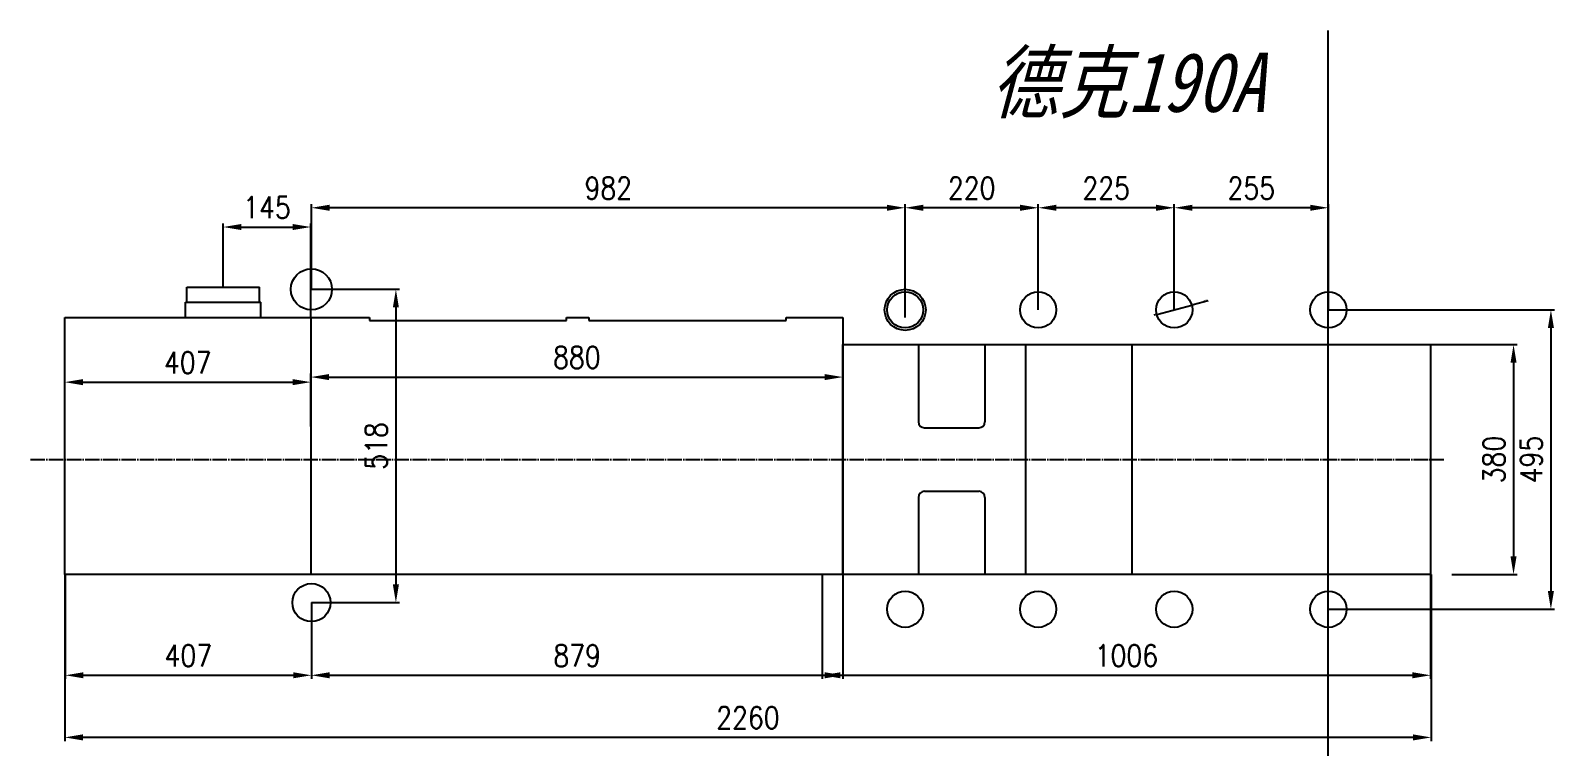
# Model space of a CAD drawing. Header units: millimetres. Extents: x 5342 to 26528, y -1153 to 6041.
# Drawn here: x 5342 to 7863, y 3047 to 4231 of the extents above; entities that cross this region are included whole.
import ezdxf

# ---------------------------------------------------------------- set-up
doc = ezdxf.new("R2010")
doc.units = ezdxf.units.MM
doc.linetypes.add('ACAD_ISO04W100', pattern=[30, 24, -3, 0, -3])
doc.layers.add('7', color=7, linetype='Continuous')
doc.styles.add('HS', font='romans.shx', dxfattribs={"width": 0.85})
doc.styles.add('ROMANS', font='romans.shx', dxfattribs={"width": 0.85, "oblique": 15, "height": 2.5, "bigfont": 'bigfont.shx'})
doc.styles.get("Standard").update_dxf_attribs({"font": 'arial.ttf'})
doc.dimstyles.new('ISO-25', dxfattribs={"dimtxt": 2.5, "dimasz": 2.5, "dimexe": 1.25, "dimexo": 0.625, "dimtad": 1, "dimtxsty": 'Standard', "dimcen": 2.5, "dimadec": 0, "dimazin": 0, "dimtfac": 1, "dimtmove": 0, "dimatfit": 3, "dimfxl": 1, "dimarcsym": 0})
doc.dimstyles.new('Standard$0', dxfattribs={"dimscale": 12, "dimtxt": 3, "dimasz": 2.5, "dimexe": 0.5, "dimexo": 0, "dimgap": 1.2, "dimtad": 1, "dimdsep": 46, "dimtxsty": 'HS', "dimcen": 1, "dimclrd": 3, "dimclre": 3, "dimclrt": 4, "dimazin": 2, "dimtfac": 1, "dimtmove": 2, "dimatfit": 1, "dimfxl": 1, "dimtolj": 1, "dimtzin": 0, "dimarcsym": 0})

# ---------------------------------------------------------------- blocks, each defined once
blk = doc.blocks.new('*D21')
at = {"color": 3, "linetype": 'ByBlock', "lineweight": -2, "transparency": 16777216}
for p, q in [((6685.9, 3331.3), (6685.9, 3158.7)), ((5806.9, 3284.8), (5806.9, 3158.7)), ((5836.9, 3164.7), (6655.9, 3164.7))]:
    blk.add_line(p, q, dxfattribs=at)
at = {"color": 3, "linetype": 'ByBlock', "transparency": 16777216}
for points in [[(5836.9, 3169.7), (5836.9, 3159.7), (5806.9, 3164.7)], [(6655.9, 3169.7), (6655.9, 3159.7), (6685.9, 3164.7)]]:
    blk.add_solid(points, dxfattribs=at)
at = {"layer": 'Defpoints', "color": 0, "linetype": 'ByBlock', "transparency": 16777216}
for p in [(6685.9, 3331.3), (5806.9, 3284.8), (6685.9, 3164.7)]:
    blk.add_point(p, dxfattribs=at)
at = {"color": 4, "linetype": 'ByBlock', "transparency": 16777216, "insert": (6246.4, 3197.1), "char_height": 36, "attachment_point": 5, "style": 'HS'}
blk.add_mtext('\\A1;879', dxfattribs=at)
blk = doc.blocks.new('*D22')
at = {"color": 3, "linetype": 'ByBlock', "lineweight": -2, "transparency": 16777216}
for p, q in [((6651.9, 3331.3), (6651.9, 3158.7)), ((7657.9, 3331.3), (7657.9, 3158.7)), ((6681.9, 3164.7), (7627.9, 3164.7))]:
    blk.add_line(p, q, dxfattribs=at)
at = {"color": 3, "linetype": 'ByBlock', "transparency": 16777216}
for points in [[(6681.9, 3169.7), (6681.9, 3159.7), (6651.9, 3164.7)], [(7627.9, 3169.7), (7627.9, 3159.7), (7657.9, 3164.7)]]:
    blk.add_solid(points, dxfattribs=at)
at = {"layer": 'Defpoints', "color": 0, "linetype": 'ByBlock', "transparency": 16777216}
for p in [(6651.9, 3331.3), (7657.9, 3331.3), (7657.9, 3164.7)]:
    blk.add_point(p, dxfattribs=at)
at = {"color": 4, "linetype": 'ByBlock', "transparency": 16777216, "insert": (7154.9, 3197.1), "char_height": 36, "attachment_point": 5, "style": 'HS'}
blk.add_mtext('\\A1;1006', dxfattribs=at)
blk = doc.blocks.new('*D23')
at = {"color": 3, "linetype": 'ByBlock', "lineweight": -2, "transparency": 16777216}
for p, q in [((5398.9, 3331.3), (5398.9, 3056)), ((7658.9, 3331.3), (7658.9, 3056)), ((7628.9, 3062), (5428.9, 3062))]:
    blk.add_line(p, q, dxfattribs=at)
at = {"color": 3, "linetype": 'ByBlock', "transparency": 16777216}
for points in [[(5428.9, 3067), (5428.9, 3057), (5398.9, 3062)], [(7628.9, 3067), (7628.9, 3057), (7658.9, 3062)]]:
    blk.add_solid(points, dxfattribs=at)
at = {"layer": 'Defpoints', "color": 0, "linetype": 'ByBlock', "transparency": 16777216}
for p in [(5398.9, 3331.3), (7658.9, 3331.3), (5398.9, 3062)]:
    blk.add_point(p, dxfattribs=at)
at = {"color": 4, "linetype": 'ByBlock', "transparency": 16777216, "insert": (6528.9, 3094.4), "char_height": 36, "attachment_point": 5, "style": 'HS'}
blk.add_mtext('\\A1;2260', dxfattribs=at)
blk = doc.blocks.new('*D15')
at = {"color": 3, "linetype": 'ByBlock', "lineweight": -2, "transparency": 16777216}
for p, q in [((7233.9, 3768.8), (7233.9, 3943.6)), ((7458.9, 3937.6), (7263.9, 3937.6)), ((7488.9, 3768.8), (7488.9, 3943.6))]:
    blk.add_line(p, q, dxfattribs=at)
at = {"color": 3, "linetype": 'ByBlock', "transparency": 16777216}
for points in [[(7263.9, 3942.6), (7263.9, 3932.6), (7233.9, 3937.6)], [(7458.9, 3942.6), (7458.9, 3932.6), (7488.9, 3937.6)]]:
    blk.add_solid(points, dxfattribs=at)
at = {"layer": 'Defpoints', "color": 0, "linetype": 'ByBlock', "transparency": 16777216}
for p in [(7233.9, 3937.6), (7233.9, 3768.8), (7488.9, 3768.8)]:
    blk.add_point(p, dxfattribs=at)
at = {"color": 4, "linetype": 'ByBlock', "transparency": 16777216, "insert": (7361.4, 3970), "char_height": 36, "attachment_point": 5, "style": 'HS'}
blk.add_mtext('\\A1;255', dxfattribs=at)
blk = doc.blocks.new('*D16')
at = {"color": 3, "linetype": 'ByBlock', "lineweight": -2, "transparency": 16777216}
for p, q in [((7008.9, 3768.8), (7008.9, 3943.6)), ((7203.9, 3937.6), (7038.9, 3937.6)), ((7233.9, 3768.8), (7233.9, 3943.6))]:
    blk.add_line(p, q, dxfattribs=at)
at = {"color": 3, "linetype": 'ByBlock', "transparency": 16777216}
for points in [[(7038.9, 3942.6), (7038.9, 3932.6), (7008.9, 3937.6)], [(7203.9, 3942.6), (7203.9, 3932.6), (7233.9, 3937.6)]]:
    blk.add_solid(points, dxfattribs=at)
at = {"layer": 'Defpoints', "color": 0, "linetype": 'ByBlock', "transparency": 16777216}
for p in [(7008.9, 3937.6), (7008.9, 3768.8), (7233.9, 3768.8)]:
    blk.add_point(p, dxfattribs=at)
at = {"color": 4, "linetype": 'ByBlock', "transparency": 16777216, "insert": (7121.4, 3970), "char_height": 36, "attachment_point": 5, "style": 'HS'}
blk.add_mtext('\\A1;225', dxfattribs=at)
blk = doc.blocks.new('*D17')
at = {"color": 3, "linetype": 'ByBlock', "lineweight": -2, "transparency": 16777216}
for p, q in [((6788.9, 3768.8), (6788.9, 3943.6)), ((6978.9, 3937.6), (6818.9, 3937.6)), ((7008.9, 3768.8), (7008.9, 3943.6))]:
    blk.add_line(p, q, dxfattribs=at)
at = {"color": 3, "linetype": 'ByBlock', "transparency": 16777216}
for points in [[(6818.9, 3942.6), (6818.9, 3932.6), (6788.9, 3937.6)], [(6978.9, 3942.6), (6978.9, 3932.6), (7008.9, 3937.6)]]:
    blk.add_solid(points, dxfattribs=at)
at = {"layer": 'Defpoints', "color": 0, "linetype": 'ByBlock', "transparency": 16777216}
for p in [(6788.9, 3937.6), (6788.9, 3768.8), (7008.9, 3768.8)]:
    blk.add_point(p, dxfattribs=at)
at = {"color": 4, "linetype": 'ByBlock', "transparency": 16777216, "insert": (6898.9, 3970), "char_height": 36, "attachment_point": 5, "style": 'HS'}
blk.add_mtext('\\A1;220', dxfattribs=at)
blk = doc.blocks.new('*D18')
at = {"color": 3, "linetype": 'ByBlock', "lineweight": -2, "transparency": 16777216}
for p, q in [((7488.9, 3768.8), (7862.9, 3768.8)), ((7856.9, 3738.8), (7856.9, 3303.8)), ((7488.9, 3273.8), (7862.9, 3273.8))]:
    blk.add_line(p, q, dxfattribs=at)
at = {"color": 3, "linetype": 'ByBlock', "transparency": 16777216}
for points in [[(7851.9, 3738.8), (7861.9, 3738.8), (7856.9, 3768.8)], [(7851.9, 3303.8), (7861.9, 3303.8), (7856.9, 3273.8)]]:
    blk.add_solid(points, dxfattribs=at)
at = {"layer": 'Defpoints', "color": 0, "linetype": 'ByBlock', "transparency": 16777216}
for p in [(7488.9, 3768.8), (7488.9, 3273.8), (7856.9, 3273.8)]:
    blk.add_point(p, dxfattribs=at)
at = {"color": 4, "linetype": 'ByBlock', "transparency": 16777216, "insert": (7824.5, 3521.3), "char_height": 36, "attachment_point": 5, "rotation": 90, "style": 'HS'}
blk.add_mtext('\\A1;495', dxfattribs=at)
blk = doc.blocks.new('*D19')
at = {"color": 3, "linetype": 'ByBlock', "lineweight": -2, "transparency": 16777216}
for p, q in [((5806.9, 3802.8), (5806.9, 3943.6)), ((6758.9, 3937.6), (5836.9, 3937.6)), ((6788.9, 3756.3), (6788.9, 3943.6))]:
    blk.add_line(p, q, dxfattribs=at)
at = {"color": 3, "linetype": 'ByBlock', "transparency": 16777216}
for points in [[(5836.9, 3942.6), (5836.9, 3932.6), (5806.9, 3937.6)], [(6758.9, 3942.6), (6758.9, 3932.6), (6788.9, 3937.6)]]:
    blk.add_solid(points, dxfattribs=at)
at = {"layer": 'Defpoints', "color": 0, "linetype": 'ByBlock', "transparency": 16777216}
for p in [(5806.9, 3937.6), (5806.9, 3802.8), (6788.9, 3756.3)]:
    blk.add_point(p, dxfattribs=at)
at = {"color": 4, "linetype": 'ByBlock', "transparency": 16777216, "insert": (6297.9, 3970), "char_height": 36, "attachment_point": 5, "style": 'HS'}
blk.add_mtext('\\A1;982', dxfattribs=at)
blk = doc.blocks.new('*D51')
at = {"color": 3, "linetype": 'ByBlock', "lineweight": -2, "transparency": 16777216}
for p, q in [((7657.9, 3711.3), (7801.1, 3711.3)), ((7795.1, 3681.3), (7795.1, 3361.3)), ((7692.9, 3331.3), (7801.1, 3331.3))]:
    blk.add_line(p, q, dxfattribs=at)
at = {"color": 3, "linetype": 'ByBlock', "transparency": 16777216}
for points in [[(7790.1, 3681.3), (7800.1, 3681.3), (7795.1, 3711.3)], [(7790.1, 3361.3), (7800.1, 3361.3), (7795.1, 3331.3)]]:
    blk.add_solid(points, dxfattribs=at)
at = {"layer": 'Defpoints', "color": 0, "linetype": 'ByBlock', "transparency": 16777216}
for p in [(7657.9, 3711.3), (7692.9, 3331.3), (7795.1, 3331.3)]:
    blk.add_point(p, dxfattribs=at)
at = {"color": 4, "linetype": 'ByBlock', "transparency": 16777216, "insert": (7762.7, 3521.3), "char_height": 36, "attachment_point": 5, "rotation": 90, "style": 'HS'}
blk.add_mtext('\\A1;380', dxfattribs=at)
blk = doc.blocks.new('*D52')
at = {"color": 3, "linetype": 'ByBlock', "lineweight": -2, "transparency": 16777216}
for p, q in [((5399.9, 3331.3), (5399.9, 3158.7)), ((5806.9, 3284.8), (5806.9, 3158.7)), ((5429.9, 3164.7), (5776.9, 3164.7))]:
    blk.add_line(p, q, dxfattribs=at)
at = {"color": 3, "linetype": 'ByBlock', "transparency": 16777216}
for points in [[(5429.9, 3169.7), (5429.9, 3159.7), (5399.9, 3164.7)], [(5776.9, 3169.7), (5776.9, 3159.7), (5806.9, 3164.7)]]:
    blk.add_solid(points, dxfattribs=at)
at = {"layer": 'Defpoints', "color": 0, "linetype": 'ByBlock', "transparency": 16777216}
for p in [(5399.9, 3331.3), (5806.9, 3284.8), (5806.9, 3164.7)]:
    blk.add_point(p, dxfattribs=at)
at = {"color": 4, "linetype": 'ByBlock', "transparency": 16777216, "insert": (5603.4, 3197.1), "char_height": 36, "attachment_point": 5, "style": 'HS'}
blk.add_mtext('\\A1;407', dxfattribs=at)
blk = doc.blocks.new('*D53')
at = {"color": 3, "linetype": 'ByBlock', "lineweight": -2, "transparency": 16777216}
for p, q in [((5806.9, 3802.8), (5952.6, 3802.8)), ((5946.6, 3772.8), (5946.6, 3314.8)), ((5806.9, 3284.8), (5952.6, 3284.8))]:
    blk.add_line(p, q, dxfattribs=at)
at = {"color": 3, "linetype": 'ByBlock', "transparency": 16777216}
for points in [[(5941.6, 3772.8), (5951.6, 3772.8), (5946.6, 3802.8)], [(5941.6, 3314.8), (5951.6, 3314.8), (5946.6, 3284.8)]]:
    blk.add_solid(points, dxfattribs=at)
at = {"layer": 'Defpoints', "color": 0, "linetype": 'ByBlock', "transparency": 16777216}
for p in [(5806.9, 3802.8), (5806.9, 3284.8), (5946.6, 3284.8)]:
    blk.add_point(p, dxfattribs=at)
at = {"color": 4, "linetype": 'ByBlock', "transparency": 16777216, "insert": (5914.2, 3543.8), "char_height": 36, "attachment_point": 5, "rotation": 90, "style": 'HS'}
blk.add_mtext('\\A1;518', dxfattribs=at)
blk = doc.blocks.new('*D97')
at = {"color": 0, "lineweight": -2, "transparency": 16777216}
for p, q in [((7290, 3783.5), (7265.4, 3777.1)), ((7202.5, 3760.6), (7200.1, 3760)), ((7204.9, 3761.3), (7263, 3776.4))]:
    blk.add_line(p, q, dxfattribs=at)
at = {"color": 0, "transparency": 16777216}
for points in [[(7202.4, 3761), (7202.6, 3760.2), (7204.9, 3761.3)], [(7265.3, 3777.5), (7265.5, 3776.6), (7263, 3776.4)]]:
    blk.add_solid(points, dxfattribs=at)
at = {"layer": 'Defpoints', "color": 0, "transparency": 16777216}
for p in [(7204.9, 3761.3), (7263, 3776.4)]:
    blk.add_point(p, dxfattribs=at)
at = {"color": 0, "transparency": 16777216, "insert": (7285.8, 3784.4), "char_height": 2.5, "attachment_point": 5, "rotation": 14.6279}
blk.add_mtext('∅60', dxfattribs=at)
blk = doc.blocks.new('*D111')
at = {"color": 3, "linetype": 'ByBlock', "lineweight": -2, "transparency": 16777216}
for p, q in [((5805.9, 3576.1), (5805.9, 3663.7)), ((5835.9, 3657.7), (6655.9, 3657.7)), ((6685.9, 3576.1), (6685.9, 3663.7))]:
    blk.add_line(p, q, dxfattribs=at)
at = {"color": 3, "linetype": 'ByBlock', "transparency": 16777216}
for points in [[(5835.9, 3662.7), (5835.9, 3652.7), (5805.9, 3657.7)], [(6655.9, 3662.7), (6655.9, 3652.7), (6685.9, 3657.7)]]:
    blk.add_solid(points, dxfattribs=at)
at = {"layer": 'Defpoints', "color": 0, "linetype": 'ByBlock', "transparency": 16777216}
for p in [(6685.9, 3657.7), (5805.9, 3576.1), (6685.9, 3576.1)]:
    blk.add_point(p, dxfattribs=at)
at = {"color": 4, "linetype": 'ByBlock', "transparency": 16777216, "insert": (6245.9, 3690.1), "char_height": 36, "attachment_point": 5, "style": 'HS'}
blk.add_mtext('\\A1;880', dxfattribs=at)
blk = doc.blocks.new('*D112')
at = {"color": 3, "linetype": 'ByBlock', "lineweight": -2, "transparency": 16777216}
for p, q in [((5398.9, 3580.3), (5398.9, 3655.3)), ((5805.9, 3580.3), (5805.9, 3655.3)), ((5428.9, 3649.3), (5775.9, 3649.3))]:
    blk.add_line(p, q, dxfattribs=at)
at = {"color": 3, "linetype": 'ByBlock', "transparency": 16777216}
for points in [[(5428.9, 3654.3), (5428.9, 3644.3), (5398.9, 3649.3)], [(5775.9, 3654.3), (5775.9, 3644.3), (5805.9, 3649.3)]]:
    blk.add_solid(points, dxfattribs=at)
at = {"layer": 'Defpoints', "color": 0, "linetype": 'ByBlock', "transparency": 16777216}
for p in [(5805.9, 3649.3), (5398.9, 3580.3), (5805.9, 3580.3)]:
    blk.add_point(p, dxfattribs=at)
at = {"color": 4, "linetype": 'ByBlock', "transparency": 16777216, "insert": (5602.4, 3681.7), "char_height": 36, "attachment_point": 5, "style": 'HS'}
blk.add_mtext('\\A1;407', dxfattribs=at)
blk = doc.blocks.new('*D113')
at = {"color": 3, "linetype": 'ByBlock', "lineweight": -2, "transparency": 16777216}
for p, q in [((5660.9, 3806.3), (5660.9, 3911.8)), ((5805.9, 3756.3), (5805.9, 3911.8)), ((5690.9, 3905.8), (5775.9, 3905.8))]:
    blk.add_line(p, q, dxfattribs=at)
at = {"color": 3, "linetype": 'ByBlock', "transparency": 16777216}
for points in [[(5690.9, 3910.8), (5690.9, 3900.8), (5660.9, 3905.8)], [(5775.9, 3910.8), (5775.9, 3900.8), (5805.9, 3905.8)]]:
    blk.add_solid(points, dxfattribs=at)
at = {"layer": 'Defpoints', "color": 0, "linetype": 'ByBlock', "transparency": 16777216}
for p in [(5805.9, 3905.8), (5660.9, 3806.3), (5805.9, 3756.3)]:
    blk.add_point(p, dxfattribs=at)
at = {"color": 4, "linetype": 'ByBlock', "transparency": 16777216, "insert": (5733.4, 3938.2), "char_height": 36, "attachment_point": 5, "style": 'HS'}
blk.add_mtext('\\A1;145', dxfattribs=at)

msp = doc.modelspace()

# ---------------------------------------------------------------- linework, layer by layer
for p, q in [((7488.425, 1887.119), (7488.425, 4230.699)), ((5600.925, 3781.345), (5600.925, 3806.345)), ((5600.925, 3806.345), (5720.925, 3806.345)), ((5720.925, 3781.345), (5720.925, 3806.345)), ((5598.425, 3756.345), (5598.425, 3781.345)), ((5598.425, 3781.345), (5723.425, 3781.345)), ((5723.425, 3756.345), (5723.425, 3781.345)), ((5398.925, 3331.345), (5398.925, 3756.345)), ((5398.925, 3756.345), (5805.925, 3756.345)), ((5805.925, 3756.345), (5902.925, 3756.345)), ((5805.925, 3756.345), (5902.925, 3756.345)), ((5902.925, 3756.345), (5902.925, 3751.345)), ((6228.925, 3751.345), (6228.925, 3756.345)), ((6228.925, 3756.345), (6265.925, 3756.345)), ((6265.925, 3756.345), (6265.925, 3751.345)), ((6591.925, 3751.345), (6591.925, 3756.345)), ((6591.925, 3756.345), (6685.925, 3756.345)), ((6685.925, 3756.345), (6685.925, 3711.345)), ((5902.925, 3751.345), (6228.925, 3751.345)), ((6265.925, 3751.345), (6591.925, 3751.345)), ((6685.925, 3711.345), (6685.925, 3331.345)), ((6810.925, 3711.345), (6810.925, 3583.845)), ((6920.925, 3711.345), (6920.925, 3583.845)), ((6987.925, 3711.345), (6987.925, 3331.345)), ((7163.925, 3711.345), (7163.925, 3331.345)), ((6810.925, 3458.845), (6810.925, 3331.345)), ((6920.925, 3458.845), (6920.925, 3331.345)), ((5805.925, 3331.345), (5398.925, 3331.345)), ((6685.925, 3331.345), (5805.925, 3331.345)), ((6685.925, 3331.345), (5805.925, 3331.345))]:
    msp.add_line(p, q)
at = {"color": 7, "linetype": 'ByBlock', "true_color": 0xffffff}
for p, q in [((6820.925, 3573.845), (6910.925, 3573.845)), ((6820.925, 3468.845), (6910.925, 3468.845))]:
    msp.add_line(p, q, dxfattribs=at)
at = {"color": 1, "linetype": 'ACAD_ISO04W100'}
msp.add_line((5342.261, 3521.345), (7679.787, 3521.345), dxfattribs=at)
msp.add_lwpolyline([(6685.925, 3711.345), (7657.925, 3711.345), (7657.925, 3331.345), (6685.925, 3331.345)], close=True)
for centre in [(5806.925, 3802.845), (6788.925, 3768.845)]:
    msp.add_circle(centre, 34)
at = {"color": 7, "linetype": 'ByBlock', "true_color": 0xffffff}
for centre, start, end in [((6820.925, 3583.845), 180, 270), ((6910.925, 3583.845), 270, 0), ((6820.925, 3458.845), 90, 180), ((6910.925, 3458.845), 0, 90)]:
    msp.add_arc(centre, 10, start, end, dxfattribs=at)
at = {"layer": '7'}
for p, q in [((5805.925, 3756.345), (5805.925, 3331.345)), ((6685.925, 3407.216), (6685.925, 3331.345))]:
    msp.add_line(p, q, dxfattribs=at)
for centre, radius in [((6788.925, 3768.845), 30), ((7008.925, 3768.845), 30), ((7233.925, 3768.845), 30), ((7488.925, 3768.845), 30), ((5806.925, 3284.845), 31.5), ((6788.925, 3273.845), 30), ((7008.925, 3273.845), 30), ((7233.925, 3273.845), 30), ((7488.925, 3273.845), 30)]:
    msp.add_circle(centre, radius, dxfattribs=at)

# ---------------------------------------------------------------- texts
at = {"layer": '7', "insert": (6930.167, 4194.083), "char_height": 98, "width": 15366.4, "attachment_point": 1, "style": 'ROMANS'}
msp.add_mtext('{\\fSimSun|b0|i0|c134|p54;德克190A}', dxfattribs=at)

# ---------------------------------------------------------------- dimensions: what is measured, and where the dimension line sits
at = {"color": 7, "linetype": 'ByBlock', "true_color": 0xffffff}
for base, p1, p2, angle, picture, middle in [((5806.925, 3937.556), (6788.925, 3756.345), (5806.925, 3802.845), 180, '*D19', (6297.925, 3969.956)), ((6788.925, 3937.556), (7008.925, 3768.845), (6788.925, 3768.845), 180, '*D17', (6898.925, 3969.956)), ((7008.925, 3937.556), (7233.925, 3768.845), (7008.925, 3768.845), 180, '*D16', (7121.425, 3969.956)), ((7233.925, 3937.556), (7488.925, 3768.845), (7233.925, 3768.845), 180, '*D15', (7361.425, 3969.956)), ((5805.925, 3905.767), (5660.925, 3806.345), (5805.925, 3756.345), 0, '*D113', (5733.425, 3938.167)), ((5946.6, 3284.845), (5806.925, 3802.845), (5806.925, 3284.845), 90, '*D53', (5914.2, 3543.845)), ((7856.89, 3273.845), (7488.925, 3768.845), (7488.925, 3273.845), 90, '*D18', (7824.49, 3521.345)), ((7795.118, 3331.345), (7657.925, 3711.345), (7692.925, 3331.345), 90, '*D51', (7762.718, 3521.345))]:
    dim = msp.add_linear_dim(base=base, p1=p1, p2=p2, angle=angle, dimstyle='Standard$0', dxfattribs=at)
    dim.commit()
    dim.dimension.update_dxf_attribs({"geometry": picture, "text_midpoint": middle})
dim = msp.add_diameter_dim_2p(p1=(7204.898, 3761.268), p2=(7262.953, 3776.421), dimstyle='ISO-25')
dim.commit()
dim.dimension.update_dxf_attribs({"geometry": '*D97', "text_midpoint": (7286.311, 3782.517), "dimtype": 163})
for base, p1, p2, picture, middle in [((6685.925, 3657.694), (5805.925, 3576.084), (6685.925, 3576.084), '*D111', (6245.925, 3690.094)), ((5805.925, 3649.269), (5398.925, 3580.323), (5805.925, 3580.323), '*D112', (5602.425, 3681.669)), ((5398.925, 3061.984), (7658.925, 3331.345), (5398.925, 3331.345), '*D23', (6528.925, 3094.384)), ((5806.925, 3164.713), (5399.925, 3331.345), (5806.925, 3284.845), '*D52', (5603.425, 3197.113)), ((6685.925, 3164.713), (5806.925, 3284.845), (6685.925, 3331.345), '*D21', (6246.425, 3197.113)), ((7657.925, 3164.713), (6651.925, 3331.345), (7657.925, 3331.345), '*D22', (7154.925, 3197.113))]:
    dim = msp.add_linear_dim(base=base, p1=p1, p2=p2, dimstyle='Standard$0', dxfattribs=at)
    dim.commit()
    dim.dimension.update_dxf_attribs({"geometry": picture, "text_midpoint": middle})

doc.saveas('drawing.dxf')
